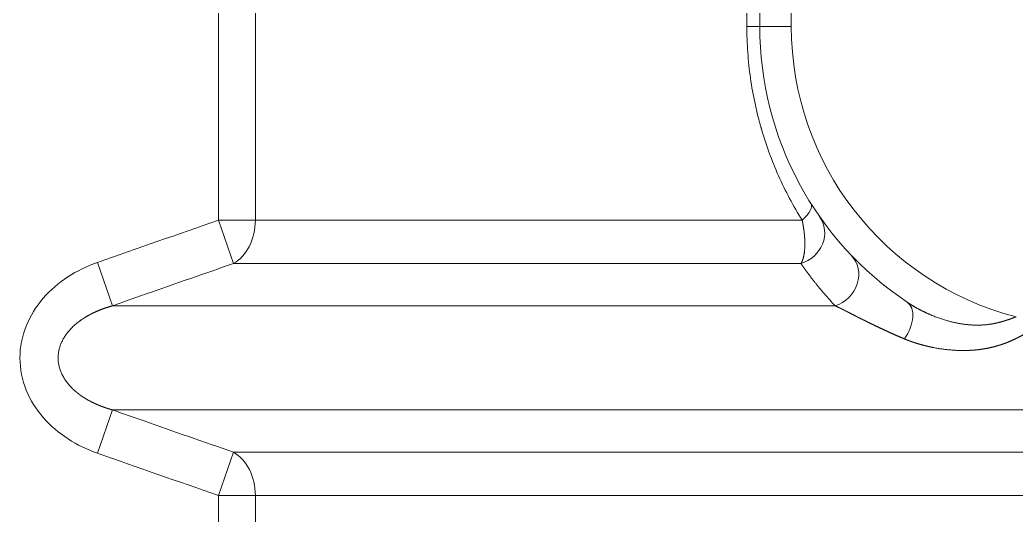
# Model space of a CAD drawing. Header units: millimetres. Extents: x 4664 to 8864, y -38 to 2932.
# Drawn here: x 7997.38 to 8024.88, y 1728.49 to 1742.15 of the extents above; entities that cross this region are included whole.
import ezdxf

# ---------------------------------------------------------------- set-up
doc = ezdxf.new("R2010")
doc.units = ezdxf.units.MM

msp = doc.modelspace()

# ---------------------------------------------------------------- linework, layer by layer
at = {"lineweight": 5}
for p, q in [((8002.857, 1747.682), (8002.857, 1736.626)), ((8003.876, 1736.626), (8003.876, 1747.682)), ((8017.444, 1742.336), (8017.444, 1741.971)), ((8017.8, 1742.336), (8017.8, 1741.971)), ((8018.671, 1741.971), (8018.671, 1742.336)), ((8018.671, 1741.971), (8017.444, 1741.971)), ((8002.857, 1736.626), (8018.972, 1736.626)), ((8002.857, 1736.626), (8003.268, 1735.431)), ((7999.513, 1735.46), (7999.933, 1734.266)), ((8003.268, 1735.431), (8018.939, 1735.431)), ((8019.882, 1734.266), (7999.933, 1734.266)), ((7999.513, 1730.198), (7999.933, 1731.393)), ((8056.217, 1731.393), (7999.933, 1731.393)), ((8002.857, 1729.033), (8003.268, 1730.228)), ((8055.244, 1730.228), (8003.268, 1730.228)), ((8002.857, 1729.033), (8002.857, 1717.977)), ((8002.857, 1729.033), (8056.437, 1729.033)), ((8003.876, 1717.977), (8003.876, 1729.033))]:
    msp.add_line(p, q, dxfattribs=at)
for radius, end in [(9.141, 236.3104), (8.271, 255.5415)]:
    msp.add_arc((8026.942, 1741.971), radius, 180, end, dxfattribs=at)
at = {"lineweight": 5, "extrusion": (0, 0, -1)}
for centre, major_axis, ratio, start_param, end_param in [((8018.476, 1736.626), (-0.736, -0.465), 0.347154, 3.141593, 4.209667), ((8018.741, 1736.227), (-0.713, -0.499), 0.935093, 3.141593, 5.057279), ((8002.857, 1736.626), (0, 1.306), 0.780444, 1.570796, 2.725761), ((8019.695, 1735.062), (-0.63, -0.601), 0.921263, 3.141593, 5.208198), ((8021.388, 1733.64), (-0.483, -0.724), 0.577181, 3.141593, 4.726892), ((8002.857, 1729.033), (0, 1.306), 0.780444, 0.415831, 1.570796)]:
    msp.add_ellipse(centre, major_axis=major_axis, ratio=ratio, start_param=start_param, end_param=end_param, dxfattribs=at)
at = {"lineweight": 5}
for points, knots in [([(8017.444, 1741.971), (8017.444, 1741.731), (8017.461, 1741.255), (8017.536, 1740.546), (8017.62, 1740.078), (8017.695, 1739.728), (8017.722, 1739.612), (8017.766, 1739.438), (8017.789, 1739.351), (8017.817, 1739.25), (8017.831, 1739.199), (8017.838, 1739.174), (8017.842, 1739.161), (8017.844, 1739.155), (8017.845, 1739.152), (8017.845, 1739.15), (8017.845, 1739.15), (8017.845, 1739.149), (8017.845, 1739.149), (8017.845, 1739.149), (8017.91, 1738.926), (8018.054, 1738.488), (8018.313, 1737.848), (8018.616, 1737.226), (8018.848, 1736.824), (8018.972, 1736.626)], [0, 0, 0, 0, 0.125, 0.25, 0.375, 0.375, 0.4375, 0.4375, 0.46875, 0.484375, 0.492188, 0.496094, 0.498047, 0.499023, 0.499512, 0.499756, 0.499878, 0.499939, 0.499939, 0.5, 0.5, 0.625, 0.75, 0.875, 1, 1, 1, 1]), ([(8018.972, 1736.626), (8018.972, 1736.624), (8018.973, 1736.621), (8018.974, 1736.616), (8018.975, 1736.611), (8018.976, 1736.606), (8018.977, 1736.6), (8018.978, 1736.595), (8018.979, 1736.59), (8018.98, 1736.585), (8018.981, 1736.58), (8018.982, 1736.575), (8018.983, 1736.569), (8018.984, 1736.564), (8018.985, 1736.559), (8018.986, 1736.554), (8018.987, 1736.548), (8018.988, 1736.543), (8018.989, 1736.538), (8018.99, 1736.532), (8018.991, 1736.527), (8018.992, 1736.522), (8018.993, 1736.516), (8018.994, 1736.511), (8018.995, 1736.505), (8018.996, 1736.5), (8018.997, 1736.494), (8018.998, 1736.489), (8018.999, 1736.483), (8019, 1736.477), (8019.001, 1736.472), (8019.002, 1736.466), (8019.003, 1736.461), (8019.004, 1736.455), (8019.005, 1736.449), (8019.006, 1736.443), (8019.007, 1736.438), (8019.008, 1736.432), (8019.008, 1736.426), (8019.009, 1736.42), (8019.01, 1736.415), (8019.011, 1736.409), (8019.012, 1736.403), (8019.013, 1736.397), (8019.014, 1736.391), (8019.015, 1736.385), (8019.015, 1736.379), (8019.016, 1736.374), (8019.017, 1736.368), (8019.018, 1736.362), (8019.019, 1736.356), (8019.019, 1736.35), (8019.02, 1736.344), (8019.021, 1736.338), (8019.022, 1736.332), (8019.023, 1736.326), (8019.023, 1736.319), (8019.024, 1736.313), (8019.025, 1736.307), (8019.026, 1736.301), (8019.026, 1736.295), (8019.027, 1736.289), (8019.028, 1736.283), (8019.028, 1736.277), (8019.029, 1736.27), (8019.03, 1736.264), (8019.03, 1736.258), (8019.031, 1736.252), (8019.032, 1736.245), (8019.032, 1736.239), (8019.033, 1736.233), (8019.033, 1736.227), (8019.034, 1736.22), (8019.035, 1736.214), (8019.035, 1736.208), (8019.036, 1736.201), (8019.036, 1736.195), (8019.037, 1736.189), (8019.037, 1736.182), (8019.038, 1736.176), (8019.038, 1736.17), (8019.039, 1736.163), (8019.039, 1736.157), (8019.04, 1736.15), (8019.04, 1736.144), (8019.04, 1736.137), (8019.041, 1736.131), (8019.041, 1736.125), (8019.041, 1736.118), (8019.042, 1736.112), (8019.042, 1736.105), (8019.043, 1736.099), (8019.043, 1736.092), (8019.043, 1736.086), (8019.043, 1736.079), (8019.044, 1736.073), (8019.044, 1736.066), (8019.044, 1736.06), (8019.044, 1736.053), (8019.045, 1736.047), (8019.045, 1736.04), (8019.045, 1736.034), (8019.045, 1736.027), (8019.045, 1736.021), (8019.045, 1736.014), (8019.045, 1736.008), (8019.045, 1736.001), (8019.045, 1735.995), (8019.046, 1735.988), (8019.046, 1735.982), (8019.046, 1735.975), (8019.046, 1735.969), (8019.046, 1735.962), (8019.046, 1735.956), (8019.045, 1735.949), (8019.045, 1735.943), (8019.045, 1735.936), (8019.045, 1735.93), (8019.045, 1735.923), (8019.045, 1735.917), (8019.045, 1735.904), (8019.044, 1735.884), (8019.043, 1735.859), (8019.041, 1735.835), (8019.039, 1735.812), (8019.037, 1735.789), (8019.035, 1735.768), (8019.033, 1735.747), (8019.03, 1735.728), (8019.027, 1735.709), (8019.024, 1735.691), (8019.021, 1735.674), (8019.018, 1735.657), (8019.015, 1735.641), (8019.012, 1735.626), (8019.008, 1735.612), (8019.005, 1735.599), (8019.001, 1735.586), (8018.998, 1735.574), (8018.995, 1735.562), (8018.991, 1735.551), (8018.988, 1735.541), (8018.985, 1735.531), (8018.981, 1735.522), (8018.978, 1735.513), (8018.975, 1735.505), (8018.972, 1735.497), (8018.969, 1735.49), (8018.966, 1735.483), (8018.963, 1735.476), (8018.96, 1735.471), (8018.958, 1735.465), (8018.955, 1735.46), (8018.953, 1735.455), (8018.951, 1735.451), (8018.948, 1735.447), (8018.946, 1735.443), (8018.944, 1735.439), (8018.943, 1735.436), (8018.941, 1735.434), (8018.94, 1735.432), (8018.939, 1735.431)], [0, 0, 0, 0, 0.003244, 0.006503, 0.009779, 0.013071, 0.016378, 0.019702, 0.023042, 0.026398, 0.02977, 0.033158, 0.036562, 0.039983, 0.043419, 0.046872, 0.05034, 0.053825, 0.057326, 0.060843, 0.064376, 0.067925, 0.07149, 0.075071, 0.078669, 0.082282, 0.085912, 0.089558, 0.09322, 0.096898, 0.100593, 0.104303, 0.10803, 0.111772, 0.115531, 0.119306, 0.123098, 0.126905, 0.130729, 0.134568, 0.138424, 0.142296, 0.146185, 0.150089, 0.15401, 0.157947, 0.1619, 0.165869, 0.169854, 0.173856, 0.177874, 0.181908, 0.185958, 0.190024, 0.194107, 0.198206, 0.202321, 0.206452, 0.2106, 0.214764, 0.218944, 0.22314, 0.227352, 0.231581, 0.235826, 0.240087, 0.244364, 0.248658, 0.252968, 0.257294, 0.261636, 0.265995, 0.27037, 0.274761, 0.279168, 0.283592, 0.288032, 0.292488, 0.296961, 0.301449, 0.305954, 0.310475, 0.315013, 0.319567, 0.324137, 0.328723, 0.333326, 0.337945, 0.34258, 0.347232, 0.351899, 0.356584, 0.361284, 0.366001, 0.370734, 0.375483, 0.380248, 0.38503, 0.389829, 0.394643, 0.399474, 0.404321, 0.409185, 0.414064, 0.41896, 0.423873, 0.428802, 0.433747, 0.438708, 0.443686, 0.44868, 0.45369, 0.458717, 0.46376, 0.468819, 0.473895, 0.478987, 0.484096, 0.48922, 0.494361, 0.499519, 0.520475, 0.540999, 0.56109, 0.580748, 0.599973, 0.618766, 0.637125, 0.655052, 0.672546, 0.689607, 0.706235, 0.72243, 0.738192, 0.753521, 0.768417, 0.78288, 0.79691, 0.810507, 0.82367, 0.836401, 0.848698, 0.860561, 0.871992, 0.882989, 0.893553, 0.903684, 0.913381, 0.922645, 0.931475, 0.939872, 0.947835, 0.955365, 0.962462, 0.969125, 0.975355, 0.981151, 0.986513, 0.991442, 0.995938, 1, 1, 1, 1]), ([(7999.513, 1735.46), (7999.227, 1735.36), (7998.951, 1735.227), (7998.446, 1734.898), (7998.213, 1734.701), (7997.819, 1734.245), (7997.656, 1733.984), (7997.435, 1733.425), (7997.375, 1733.121), (7997.377, 1732.522), (7997.439, 1732.218), (7997.662, 1731.665), (7997.826, 1731.404), (7998.22, 1730.952), (7998.454, 1730.755), (7998.957, 1730.429), (7999.227, 1730.299), (7999.513, 1730.198)], [0, 0, 0, 0, 0.125, 0.125, 0.25, 0.25, 0.375, 0.375, 0.5, 0.5, 0.625, 0.625, 0.75, 0.75, 0.875, 0.875, 1, 1, 1, 1]), ([(7999.933, 1734.266), (8000.754, 1734.556), (8001.576, 1734.844), (8002.688, 1735.23), (8002.978, 1735.331), (8003.268, 1735.431)], [0, 0, 0, 0, 0.739335, 0.739335, 1, 1, 1, 1]), ([(8018.939, 1735.431), (8018.942, 1735.427), (8018.947, 1735.42), (8018.955, 1735.408), (8018.963, 1735.397), (8018.971, 1735.386), (8018.979, 1735.374), (8018.986, 1735.363), (8018.994, 1735.352), (8019.002, 1735.342), (8019.009, 1735.331), (8019.017, 1735.32), (8019.025, 1735.31), (8019.032, 1735.299), (8019.039, 1735.289), (8019.047, 1735.279), (8019.054, 1735.268), (8019.061, 1735.258), (8019.069, 1735.248), (8019.076, 1735.239), (8019.083, 1735.229), (8019.09, 1735.219), (8019.097, 1735.21), (8019.104, 1735.2), (8019.111, 1735.191), (8019.117, 1735.181), (8019.124, 1735.172), (8019.131, 1735.163), (8019.138, 1735.154), (8019.144, 1735.145), (8019.168, 1735.114), (8019.208, 1735.06), (8019.266, 1734.986), (8019.322, 1734.914), (8019.365, 1734.859), (8019.396, 1734.822), (8019.414, 1734.799), (8019.432, 1734.777), (8019.45, 1734.755), (8019.469, 1734.733), (8019.487, 1734.711), (8019.505, 1734.689), (8019.523, 1734.668), (8019.541, 1734.646), (8019.559, 1734.625), (8019.578, 1734.604), (8019.596, 1734.583), (8019.614, 1734.562), (8019.632, 1734.541), (8019.65, 1734.521), (8019.668, 1734.5), (8019.686, 1734.48), (8019.704, 1734.46), (8019.722, 1734.44), (8019.74, 1734.42), (8019.758, 1734.4), (8019.776, 1734.381), (8019.793, 1734.361), (8019.811, 1734.342), (8019.829, 1734.323), (8019.847, 1734.304), (8019.865, 1734.285), (8019.876, 1734.272), (8019.882, 1734.266)], [0, 0, 0, 0, 0.009764, 0.019446, 0.029047, 0.038567, 0.048006, 0.057363, 0.066639, 0.075833, 0.084946, 0.093978, 0.102927, 0.111796, 0.120582, 0.129287, 0.13791, 0.146451, 0.154911, 0.163288, 0.171584, 0.179798, 0.18793, 0.19598, 0.203948, 0.211834, 0.219638, 0.227359, 0.234999, 0.242556, 0.250031, 0.315962, 0.379605, 0.440952, 0.499997, 0.519308, 0.538513, 0.557611, 0.576601, 0.595485, 0.614261, 0.63293, 0.651491, 0.669945, 0.688291, 0.70653, 0.72466, 0.742683, 0.760598, 0.778404, 0.796102, 0.813692, 0.831173, 0.848546, 0.86581, 0.882965, 0.900012, 0.916949, 0.933778, 0.950497, 0.967108, 0.983608, 1, 1, 1, 1]), ([(7999.933, 1731.393), (7999.931, 1731.394), (7999.925, 1731.395), (7999.916, 1731.397), (7999.908, 1731.4), (7999.899, 1731.402), (7999.891, 1731.405), (7999.882, 1731.407), (7999.874, 1731.41), (7999.866, 1731.412), (7999.857, 1731.414), (7999.849, 1731.417), (7999.84, 1731.419), (7999.832, 1731.422), (7999.824, 1731.425), (7999.816, 1731.427), (7999.807, 1731.43), (7999.799, 1731.432), (7999.791, 1731.435), (7999.783, 1731.437), (7999.775, 1731.44), (7999.767, 1731.443), (7999.759, 1731.445), (7999.75, 1731.448), (7999.742, 1731.451), (7999.734, 1731.453), (7999.726, 1731.456), (7999.718, 1731.459), (7999.711, 1731.462), (7999.703, 1731.464), (7999.695, 1731.467), (7999.687, 1731.47), (7999.679, 1731.473), (7999.671, 1731.476), (7999.664, 1731.478), (7999.656, 1731.481), (7999.648, 1731.484), (7999.64, 1731.487), (7999.633, 1731.49), (7999.625, 1731.493), (7999.617, 1731.496), (7999.61, 1731.499), (7999.602, 1731.502), (7999.595, 1731.505), (7999.587, 1731.508), (7999.58, 1731.511), (7999.572, 1731.514), (7999.565, 1731.517), (7999.557, 1731.52), (7999.55, 1731.523), (7999.543, 1731.526), (7999.535, 1731.529), (7999.528, 1731.532), (7999.521, 1731.535), (7999.513, 1731.538), (7999.506, 1731.541), (7999.499, 1731.544), (7999.492, 1731.547), (7999.485, 1731.551), (7999.477, 1731.554), (7999.47, 1731.557), (7999.463, 1731.56), (7999.456, 1731.563), (7999.449, 1731.567), (7999.442, 1731.57), (7999.435, 1731.573), (7999.428, 1731.576), (7999.421, 1731.579), (7999.414, 1731.583), (7999.407, 1731.586), (7999.401, 1731.589), (7999.394, 1731.593), (7999.387, 1731.596), (7999.38, 1731.599), (7999.373, 1731.603), (7999.367, 1731.606), (7999.36, 1731.609), (7999.353, 1731.613), (7999.347, 1731.616), (7999.34, 1731.619), (7999.334, 1731.623), (7999.327, 1731.626), (7999.32, 1731.63), (7999.314, 1731.633), (7999.308, 1731.636), (7999.301, 1731.64), (7999.295, 1731.643), (7999.288, 1731.647), (7999.282, 1731.65), (7999.275, 1731.654), (7999.269, 1731.657), (7999.263, 1731.661), (7999.257, 1731.664), (7999.25, 1731.668), (7999.244, 1731.671), (7999.238, 1731.675), (7999.232, 1731.678), (7999.226, 1731.682), (7999.22, 1731.686), (7999.213, 1731.689), (7999.207, 1731.693), (7999.201, 1731.696), (7999.195, 1731.7), (7999.189, 1731.704), (7999.183, 1731.707), (7999.177, 1731.711), (7999.172, 1731.714), (7999.166, 1731.718), (7999.16, 1731.722), (7999.154, 1731.725), (7999.148, 1731.729), (7999.142, 1731.733), (7999.137, 1731.736), (7999.131, 1731.74), (7999.125, 1731.744), (7999.12, 1731.747), (7999.114, 1731.751), (7999.108, 1731.755), (7999.103, 1731.759), (7999.097, 1731.762), (7999.092, 1731.766), (7999.086, 1731.77), (7999.081, 1731.774), (7999.075, 1731.777), (7999.07, 1731.781), (7999.064, 1731.785), (7999.059, 1731.789), (7999.054, 1731.792), (7999.048, 1731.796), (7999.043, 1731.8), (7999.038, 1731.804), (7999.033, 1731.808), (7999.027, 1731.811), (7999.022, 1731.815), (7999.017, 1731.819), (7999.012, 1731.823), (7999.007, 1731.827), (7999.002, 1731.831), (7998.997, 1731.834), (7998.992, 1731.838), (7998.986, 1731.842), (7998.982, 1731.846), (7998.977, 1731.85), (7998.972, 1731.854), (7998.967, 1731.858), (7998.962, 1731.861), (7998.957, 1731.865), (7998.92, 1731.895), (7998.854, 1731.953), (7998.765, 1732.042), (7998.686, 1732.135), (7998.618, 1732.23), (7998.56, 1732.327), (7998.513, 1732.426), (7998.476, 1732.526), (7998.45, 1732.627), (7998.434, 1732.728), (7998.429, 1732.826), (7998.434, 1732.921), (7998.447, 1733.013), (7998.468, 1733.105), (7998.498, 1733.196), (7998.537, 1733.286), (7998.585, 1733.375), (7998.641, 1733.462), (7998.706, 1733.548), (7998.779, 1733.631), (7998.861, 1733.712), (7998.922, 1733.765), (7998.96, 1733.795), (7998.969, 1733.803), (7998.979, 1733.811), (7998.988, 1733.818), (7998.998, 1733.826), (7999.008, 1733.833), (7999.018, 1733.841), (7999.028, 1733.848), (7999.039, 1733.855), (7999.049, 1733.863), (7999.059, 1733.87), (7999.07, 1733.878), (7999.08, 1733.885), (7999.091, 1733.892), (7999.102, 1733.9), (7999.113, 1733.907), (7999.124, 1733.914), (7999.135, 1733.921), (7999.146, 1733.928), (7999.158, 1733.936), (7999.169, 1733.943), (7999.181, 1733.95), (7999.192, 1733.957), (7999.204, 1733.964), (7999.216, 1733.971), (7999.228, 1733.978), (7999.24, 1733.985), (7999.252, 1733.992), (7999.264, 1733.999), (7999.276, 1734.005), (7999.289, 1734.012), (7999.301, 1734.019), (7999.314, 1734.026), (7999.327, 1734.032), (7999.34, 1734.039), (7999.352, 1734.046), (7999.366, 1734.052), (7999.379, 1734.059), (7999.392, 1734.065), (7999.405, 1734.072), (7999.419, 1734.078), (7999.432, 1734.084), (7999.446, 1734.091), (7999.46, 1734.097), (7999.473, 1734.103), (7999.487, 1734.109), (7999.501, 1734.115), (7999.515, 1734.121), (7999.53, 1734.128), (7999.544, 1734.134), (7999.558, 1734.139), (7999.573, 1734.145), (7999.587, 1734.151), (7999.602, 1734.157), (7999.617, 1734.163), (7999.632, 1734.168), (7999.647, 1734.174), (7999.662, 1734.18), (7999.677, 1734.185), (7999.693, 1734.191), (7999.708, 1734.196), (7999.723, 1734.201), (7999.739, 1734.207), (7999.755, 1734.212), (7999.77, 1734.217), (7999.786, 1734.222), (7999.802, 1734.227), (7999.818, 1734.232), (7999.835, 1734.237), (7999.851, 1734.242), (7999.867, 1734.247), (7999.884, 1734.252), (7999.9, 1734.257), (7999.917, 1734.261), (7999.928, 1734.264), (7999.933, 1734.266)], [0, 0, 0, 0, 0.002031, 0.004058, 0.006081, 0.008099, 0.010112, 0.012121, 0.014125, 0.016125, 0.01812, 0.02011, 0.022096, 0.024078, 0.026055, 0.028027, 0.029995, 0.031959, 0.033918, 0.035872, 0.037822, 0.039767, 0.041708, 0.043644, 0.045576, 0.047503, 0.049426, 0.051344, 0.053258, 0.055167, 0.057072, 0.058972, 0.060867, 0.062759, 0.064645, 0.066527, 0.068405, 0.070278, 0.072147, 0.074011, 0.075871, 0.077726, 0.079577, 0.081423, 0.083265, 0.085102, 0.086935, 0.088763, 0.090587, 0.092406, 0.094221, 0.096032, 0.097838, 0.099639, 0.101436, 0.103229, 0.105017, 0.106801, 0.10858, 0.110355, 0.112125, 0.113891, 0.115652, 0.11741, 0.119162, 0.12091, 0.122654, 0.124393, 0.126128, 0.127859, 0.129585, 0.131306, 0.133023, 0.134736, 0.136444, 0.138148, 0.139848, 0.141543, 0.143234, 0.14492, 0.146602, 0.14828, 0.149953, 0.151622, 0.153286, 0.154946, 0.156602, 0.158253, 0.1599, 0.161543, 0.163181, 0.164815, 0.166444, 0.168069, 0.16969, 0.171306, 0.172919, 0.174526, 0.17613, 0.177729, 0.179324, 0.180914, 0.1825, 0.184082, 0.18566, 0.187233, 0.188802, 0.190366, 0.191927, 0.193483, 0.195034, 0.196582, 0.198125, 0.199664, 0.201199, 0.202729, 0.204255, 0.205777, 0.207295, 0.208808, 0.210317, 0.211822, 0.213323, 0.214819, 0.216311, 0.217799, 0.219283, 0.220763, 0.222238, 0.223709, 0.225176, 0.226639, 0.228097, 0.229552, 0.231002, 0.232448, 0.23389, 0.235328, 0.236761, 0.238191, 0.239616, 0.241037, 0.242454, 0.243867, 0.245276, 0.246681, 0.248081, 0.249478, 0.27888, 0.307059, 0.334092, 0.360063, 0.385072, 0.409228, 0.432657, 0.455495, 0.477889, 0.499996, 0.520039, 0.540307, 0.560919, 0.581985, 0.603612, 0.625896, 0.648924, 0.672776, 0.697522, 0.723225, 0.74994, 0.752666, 0.755408, 0.758166, 0.760939, 0.763728, 0.766533, 0.769354, 0.772191, 0.775043, 0.777912, 0.780797, 0.783698, 0.786614, 0.789547, 0.792496, 0.795462, 0.798443, 0.801441, 0.804455, 0.807486, 0.810532, 0.813596, 0.816675, 0.819771, 0.822884, 0.826013, 0.829158, 0.83232, 0.835499, 0.838694, 0.841906, 0.845135, 0.84838, 0.851642, 0.854921, 0.858216, 0.861528, 0.864857, 0.868203, 0.871566, 0.874945, 0.878342, 0.881755, 0.885185, 0.888632, 0.892097, 0.895578, 0.899076, 0.902591, 0.906123, 0.909672, 0.913238, 0.916822, 0.920422, 0.924039, 0.927674, 0.931326, 0.934994, 0.93868, 0.942384, 0.946104, 0.949842, 0.953596, 0.957368, 0.961158, 0.964964, 0.968788, 0.972629, 0.976487, 0.980363, 0.984255, 0.988166, 0.992093, 0.996038, 1, 1, 1, 1]), ([(8019.882, 1734.266), (8019.884, 1734.265), (8019.887, 1734.264), (8019.892, 1734.261), (8019.897, 1734.259), (8019.901, 1734.257), (8019.906, 1734.255), (8019.911, 1734.252), (8019.916, 1734.25), (8019.921, 1734.248), (8019.926, 1734.245), (8019.931, 1734.243), (8019.936, 1734.24), (8019.941, 1734.238), (8019.946, 1734.236), (8019.951, 1734.233), (8019.956, 1734.231), (8019.961, 1734.228), (8019.966, 1734.226), (8019.971, 1734.223), (8019.976, 1734.221), (8019.982, 1734.218), (8019.987, 1734.216), (8019.992, 1734.213), (8019.997, 1734.211), (8020.003, 1734.208), (8020.008, 1734.205), (8020.013, 1734.203), (8020.019, 1734.2), (8020.024, 1734.197), (8020.029, 1734.195), (8020.035, 1734.192), (8020.04, 1734.189), (8020.046, 1734.187), (8020.051, 1734.184), (8020.057, 1734.181), (8020.063, 1734.178), (8020.068, 1734.176), (8020.074, 1734.173), (8020.079, 1734.17), (8020.085, 1734.167), (8020.091, 1734.164), (8020.097, 1734.161), (8020.102, 1734.158), (8020.108, 1734.156), (8020.114, 1734.153), (8020.12, 1734.15), (8020.126, 1734.147), (8020.131, 1734.144), (8020.137, 1734.141), (8020.143, 1734.138), (8020.149, 1734.135), (8020.155, 1734.132), (8020.161, 1734.129), (8020.167, 1734.126), (8020.173, 1734.123), (8020.18, 1734.12), (8020.186, 1734.117), (8020.192, 1734.113), (8020.198, 1734.11), (8020.204, 1734.107), (8020.21, 1734.104), (8020.217, 1734.101), (8020.223, 1734.098), (8020.229, 1734.095), (8020.236, 1734.091), (8020.242, 1734.088), (8020.248, 1734.085), (8020.255, 1734.082), (8020.261, 1734.078), (8020.268, 1734.075), (8020.274, 1734.072), (8020.281, 1734.068), (8020.287, 1734.065), (8020.294, 1734.062), (8020.3, 1734.058), (8020.307, 1734.055), (8020.314, 1734.052), (8020.32, 1734.048), (8020.327, 1734.045), (8020.334, 1734.042), (8020.34, 1734.038), (8020.347, 1734.035), (8020.354, 1734.031), (8020.361, 1734.028), (8020.368, 1734.024), (8020.375, 1734.021), (8020.381, 1734.017), (8020.388, 1734.014), (8020.395, 1734.01), (8020.402, 1734.007), (8020.409, 1734.003), (8020.416, 1734), (8020.423, 1733.996), (8020.431, 1733.992), (8020.438, 1733.989), (8020.445, 1733.985), (8020.452, 1733.981), (8020.459, 1733.978), (8020.466, 1733.974), (8020.474, 1733.97), (8020.481, 1733.967), (8020.488, 1733.963), (8020.496, 1733.959), (8020.503, 1733.956), (8020.51, 1733.952), (8020.518, 1733.948), (8020.525, 1733.944), (8020.533, 1733.941), (8020.54, 1733.937), (8020.548, 1733.933), (8020.555, 1733.929), (8020.563, 1733.925), (8020.571, 1733.922), (8020.578, 1733.918), (8020.586, 1733.914), (8020.594, 1733.91), (8020.601, 1733.906), (8020.609, 1733.902), (8020.617, 1733.898), (8020.625, 1733.894), (8020.633, 1733.891), (8020.64, 1733.887), (8020.648, 1733.883), (8020.656, 1733.879), (8020.664, 1733.875), (8020.672, 1733.871), (8020.68, 1733.867), (8020.688, 1733.863), (8020.696, 1733.859), (8020.704, 1733.855), (8020.713, 1733.851), (8020.721, 1733.847), (8020.731, 1733.841), (8020.745, 1733.834), (8020.761, 1733.826), (8020.778, 1733.818), (8020.794, 1733.81), (8020.811, 1733.802), (8020.827, 1733.794), (8020.844, 1733.786), (8020.861, 1733.777), (8020.878, 1733.769), (8020.895, 1733.761), (8020.912, 1733.753), (8020.929, 1733.744), (8020.946, 1733.736), (8020.963, 1733.728), (8020.981, 1733.719), (8020.998, 1733.711), (8021.016, 1733.702), (8021.033, 1733.694), (8021.051, 1733.686), (8021.069, 1733.677), (8021.086, 1733.669), (8021.104, 1733.66), (8021.122, 1733.652), (8021.14, 1733.643), (8021.159, 1733.635), (8021.177, 1733.626), (8021.195, 1733.618), (8021.213, 1733.609), (8021.232, 1733.601), (8021.25, 1733.592), (8021.269, 1733.584), (8021.288, 1733.575), (8021.306, 1733.566), (8021.325, 1733.558), (8021.344, 1733.549), (8021.363, 1733.541), (8021.382, 1733.532), (8021.401, 1733.523), (8021.42, 1733.515), (8021.44, 1733.506), (8021.459, 1733.498), (8021.478, 1733.489), (8021.498, 1733.48), (8021.518, 1733.472), (8021.537, 1733.463), (8021.557, 1733.454), (8021.577, 1733.446), (8021.597, 1733.437), (8021.617, 1733.428), (8021.637, 1733.42), (8021.657, 1733.411), (8021.677, 1733.403), (8021.697, 1733.394), (8021.717, 1733.385), (8021.738, 1733.377), (8021.758, 1733.368), (8021.779, 1733.36), (8021.792, 1733.354), (8021.799, 1733.351)], [0, 0, 0, 0, 0.003387, 0.006779, 0.010177, 0.013582, 0.016992, 0.020408, 0.02383, 0.027258, 0.030693, 0.034133, 0.037579, 0.04103, 0.044488, 0.047952, 0.051422, 0.054898, 0.05838, 0.061868, 0.065362, 0.068862, 0.072368, 0.07588, 0.079398, 0.082922, 0.086452, 0.089988, 0.09353, 0.097078, 0.100633, 0.104193, 0.10776, 0.111332, 0.114911, 0.118495, 0.122086, 0.125683, 0.129286, 0.132895, 0.13651, 0.140131, 0.143759, 0.147392, 0.151032, 0.154678, 0.15833, 0.161988, 0.165652, 0.169322, 0.172999, 0.176681, 0.18037, 0.184065, 0.187766, 0.191473, 0.195187, 0.198907, 0.202632, 0.206365, 0.210103, 0.213847, 0.217598, 0.221355, 0.225118, 0.228887, 0.232663, 0.236444, 0.240232, 0.244026, 0.247827, 0.251633, 0.255446, 0.259265, 0.263091, 0.266922, 0.27076, 0.274605, 0.278455, 0.282312, 0.286175, 0.290044, 0.293919, 0.297801, 0.301689, 0.305584, 0.309484, 0.313391, 0.317305, 0.321224, 0.32515, 0.329082, 0.333021, 0.336966, 0.340917, 0.344874, 0.348838, 0.352808, 0.356785, 0.360768, 0.364757, 0.368752, 0.372754, 0.376762, 0.380777, 0.384798, 0.388825, 0.392859, 0.396899, 0.400945, 0.404998, 0.409057, 0.413123, 0.417195, 0.421273, 0.425358, 0.429449, 0.433546, 0.43765, 0.44176, 0.445877, 0.45, 0.454129, 0.458265, 0.462408, 0.466556, 0.470712, 0.474873, 0.479041, 0.483216, 0.487396, 0.491584, 0.495777, 0.499978, 0.508303, 0.516638, 0.524984, 0.533339, 0.541705, 0.550081, 0.558467, 0.566863, 0.575269, 0.583686, 0.592113, 0.60055, 0.608997, 0.617455, 0.625923, 0.634401, 0.64289, 0.651389, 0.659898, 0.668418, 0.676948, 0.685488, 0.694039, 0.7026, 0.711172, 0.719754, 0.728347, 0.73695, 0.745564, 0.754189, 0.762823, 0.771469, 0.780125, 0.788791, 0.797468, 0.806156, 0.814855, 0.823564, 0.832283, 0.841014, 0.849755, 0.858506, 0.867269, 0.876042, 0.884826, 0.893621, 0.902426, 0.911242, 0.920069, 0.928907, 0.937756, 0.946615, 0.955485, 0.964367, 0.973259, 0.982162, 0.991075, 1, 1, 1, 1]), ([(8024.877, 1733.962), (8024.875, 1733.961), (8024.871, 1733.959), (8024.864, 1733.957), (8024.858, 1733.954), (8024.852, 1733.952), (8024.845, 1733.95), (8024.839, 1733.947), (8024.833, 1733.945), (8024.826, 1733.942), (8024.82, 1733.94), (8024.814, 1733.938), (8024.808, 1733.935), (8024.802, 1733.933), (8024.795, 1733.93), (8024.789, 1733.928), (8024.783, 1733.926), (8024.777, 1733.924), (8024.771, 1733.921), (8024.764, 1733.919), (8024.758, 1733.917), (8024.752, 1733.915), (8024.746, 1733.912), (8024.74, 1733.91), (8024.734, 1733.908), (8024.728, 1733.906), (8024.722, 1733.904), (8024.716, 1733.902), (8024.71, 1733.899), (8024.704, 1733.897), (8024.698, 1733.895), (8024.692, 1733.893), (8024.686, 1733.891), (8024.68, 1733.889), (8024.674, 1733.887), (8024.668, 1733.885), (8024.662, 1733.883), (8024.656, 1733.881), (8024.65, 1733.879), (8024.644, 1733.877), (8024.638, 1733.875), (8024.632, 1733.873), (8024.627, 1733.871), (8024.621, 1733.869), (8024.615, 1733.867), (8024.609, 1733.866), (8024.603, 1733.864), (8024.598, 1733.862), (8024.592, 1733.86), (8024.586, 1733.858), (8024.58, 1733.856), (8024.575, 1733.855), (8024.569, 1733.853), (8024.563, 1733.851), (8024.557, 1733.849), (8024.552, 1733.848), (8024.546, 1733.846), (8024.54, 1733.844), (8024.535, 1733.843), (8024.529, 1733.841), (8024.524, 1733.839), (8024.518, 1733.838), (8024.512, 1733.836), (8024.507, 1733.834), (8024.501, 1733.833), (8024.496, 1733.831), (8024.49, 1733.83), (8024.485, 1733.828), (8024.479, 1733.827), (8024.474, 1733.825), (8024.468, 1733.824), (8024.463, 1733.822), (8024.457, 1733.821), (8024.452, 1733.819), (8024.447, 1733.818), (8024.441, 1733.816), (8024.436, 1733.815), (8024.43, 1733.814), (8024.425, 1733.812), (8024.42, 1733.811), (8024.414, 1733.809), (8024.409, 1733.808), (8024.404, 1733.807), (8024.399, 1733.806), (8024.393, 1733.804), (8024.388, 1733.803), (8024.383, 1733.802), (8024.378, 1733.8), (8024.372, 1733.799), (8024.367, 1733.798), (8024.362, 1733.797), (8024.357, 1733.795), (8024.352, 1733.794), (8024.347, 1733.793), (8024.341, 1733.792), (8024.336, 1733.791), (8024.331, 1733.79), (8024.326, 1733.789), (8024.321, 1733.787), (8024.316, 1733.786), (8024.311, 1733.785), (8024.306, 1733.784), (8024.301, 1733.783), (8024.296, 1733.782), (8024.291, 1733.781), (8024.286, 1733.78), (8024.281, 1733.779), (8024.276, 1733.778), (8024.271, 1733.777), (8024.267, 1733.776), (8024.262, 1733.775), (8024.257, 1733.774), (8024.252, 1733.773), (8024.247, 1733.772), (8024.242, 1733.772), (8024.238, 1733.771), (8024.233, 1733.77), (8024.228, 1733.769), (8024.223, 1733.768), (8024.219, 1733.767), (8024.214, 1733.766), (8024.209, 1733.766), (8024.204, 1733.765), (8024.2, 1733.764), (8024.195, 1733.763), (8024.19, 1733.762), (8024.186, 1733.762), (8024.181, 1733.761), (8024.177, 1733.76), (8024.172, 1733.76), (8024.168, 1733.759), (8024.163, 1733.758), (8024.158, 1733.757), (8024.154, 1733.757), (8024.149, 1733.756), (8024.145, 1733.755), (8024.14, 1733.755), (8024.136, 1733.754), (8024.132, 1733.754), (8024.127, 1733.753), (8024.123, 1733.752), (8024.118, 1733.752), (8024.114, 1733.751), (8024.11, 1733.751), (8024.105, 1733.75), (8024.101, 1733.75), (8024.097, 1733.749), (8024.082, 1733.747), (8024.056, 1733.745), (8024.02, 1733.741), (8023.983, 1733.738), (8023.946, 1733.736), (8023.909, 1733.734), (8023.871, 1733.733), (8023.832, 1733.732), (8023.794, 1733.732), (8023.755, 1733.732), (8023.715, 1733.733), (8023.676, 1733.735), (8023.636, 1733.737), (8023.595, 1733.74), (8023.555, 1733.744), (8023.514, 1733.748), (8023.472, 1733.752), (8023.431, 1733.758), (8023.389, 1733.764), (8023.347, 1733.771), (8023.306, 1733.778), (8023.266, 1733.785), (8023.227, 1733.793), (8023.186, 1733.802), (8023.143, 1733.811), (8023.098, 1733.822), (8023.051, 1733.834), (8023.003, 1733.847), (8022.952, 1733.861), (8022.9, 1733.877), (8022.847, 1733.894), (8022.791, 1733.912), (8022.734, 1733.932), (8022.676, 1733.954), (8022.615, 1733.977), (8022.565, 1733.997), (8022.526, 1734.014), (8022.497, 1734.026), (8022.469, 1734.038), (8022.442, 1734.05), (8022.415, 1734.062), (8022.389, 1734.074), (8022.364, 1734.086), (8022.339, 1734.098), (8022.315, 1734.11), (8022.291, 1734.122), (8022.268, 1734.134), (8022.245, 1734.145), (8022.223, 1734.157), (8022.201, 1734.168), (8022.18, 1734.179), (8022.16, 1734.19), (8022.14, 1734.201), (8022.121, 1734.212), (8022.102, 1734.223), (8022.084, 1734.233), (8022.066, 1734.243), (8022.049, 1734.253), (8022.032, 1734.263), (8022.016, 1734.273), (8022, 1734.282), (8021.985, 1734.292), (8021.97, 1734.301), (8021.956, 1734.31), (8021.943, 1734.318), (8021.93, 1734.326), (8021.917, 1734.335), (8021.905, 1734.342), (8021.893, 1734.35), (8021.882, 1734.357), (8021.875, 1734.362), (8021.871, 1734.365)], [0, 0, 0, 0, 0.002068, 0.004131, 0.00619, 0.008244, 0.010293, 0.012338, 0.014378, 0.016413, 0.018443, 0.020469, 0.02249, 0.024507, 0.026518, 0.028525, 0.030527, 0.032525, 0.034517, 0.036505, 0.038488, 0.040467, 0.04244, 0.044409, 0.046373, 0.048333, 0.050287, 0.052237, 0.054182, 0.056122, 0.058058, 0.059989, 0.061914, 0.063835, 0.065752, 0.067663, 0.06957, 0.071472, 0.073369, 0.075261, 0.077148, 0.079031, 0.080908, 0.082781, 0.084649, 0.086512, 0.08837, 0.090224, 0.092072, 0.093916, 0.095755, 0.097589, 0.099418, 0.101242, 0.103061, 0.104876, 0.106685, 0.10849, 0.110289, 0.112084, 0.113874, 0.115659, 0.117439, 0.119214, 0.120985, 0.12275, 0.12451, 0.126266, 0.128016, 0.129762, 0.131503, 0.133238, 0.134969, 0.136695, 0.138416, 0.140131, 0.141842, 0.143548, 0.145249, 0.146945, 0.148636, 0.150322, 0.152003, 0.15368, 0.155351, 0.157017, 0.158678, 0.160334, 0.161985, 0.163631, 0.165272, 0.166908, 0.168539, 0.170166, 0.171787, 0.173403, 0.175014, 0.17662, 0.17822, 0.179816, 0.181407, 0.182993, 0.184574, 0.18615, 0.18772, 0.189286, 0.190846, 0.192402, 0.193952, 0.195498, 0.197038, 0.198573, 0.200104, 0.201629, 0.203149, 0.204664, 0.206174, 0.207679, 0.209178, 0.210673, 0.212163, 0.213647, 0.215127, 0.216601, 0.21807, 0.219534, 0.220993, 0.222447, 0.223896, 0.22534, 0.226778, 0.228212, 0.22964, 0.231063, 0.232481, 0.233894, 0.235302, 0.236705, 0.238103, 0.239495, 0.240883, 0.242265, 0.243642, 0.245014, 0.246381, 0.247743, 0.249099, 0.250451, 0.261776, 0.273222, 0.284789, 0.296478, 0.30829, 0.320225, 0.332284, 0.344467, 0.356776, 0.36921, 0.38177, 0.394458, 0.407272, 0.420214, 0.433284, 0.446483, 0.45981, 0.473267, 0.486853, 0.500568, 0.512653, 0.525385, 0.538767, 0.5528, 0.567485, 0.582824, 0.598818, 0.615469, 0.632777, 0.650745, 0.669372, 0.688659, 0.708608, 0.729219, 0.750493, 0.760562, 0.77046, 0.780187, 0.789742, 0.799126, 0.808338, 0.817377, 0.826244, 0.834939, 0.843461, 0.85181, 0.859986, 0.867988, 0.875817, 0.883473, 0.890954, 0.898262, 0.905396, 0.912356, 0.919142, 0.925754, 0.932192, 0.938455, 0.944543, 0.950458, 0.956198, 0.961763, 0.967154, 0.97237, 0.977412, 0.982279, 0.986971, 0.991489, 0.995832, 1, 1, 1, 1]), ([(8021.799, 1733.351), (8021.802, 1733.35), (8021.807, 1733.348), (8021.815, 1733.345), (8021.822, 1733.341), (8021.83, 1733.338), (8021.838, 1733.335), (8021.845, 1733.332), (8021.853, 1733.329), (8021.861, 1733.326), (8021.869, 1733.323), (8021.877, 1733.32), (8021.884, 1733.317), (8021.892, 1733.314), (8021.9, 1733.311), (8021.908, 1733.308), (8021.916, 1733.305), (8021.924, 1733.302), (8021.932, 1733.299), (8021.94, 1733.296), (8021.948, 1733.293), (8021.956, 1733.29), (8021.964, 1733.287), (8021.972, 1733.284), (8021.98, 1733.281), (8021.988, 1733.279), (8021.996, 1733.276), (8022.004, 1733.273), (8022.012, 1733.27), (8022.02, 1733.267), (8022.028, 1733.264), (8022.036, 1733.262), (8022.044, 1733.259), (8022.053, 1733.256), (8022.061, 1733.253), (8022.069, 1733.251), (8022.077, 1733.248), (8022.085, 1733.245), (8022.094, 1733.243), (8022.102, 1733.24), (8022.11, 1733.237), (8022.119, 1733.235), (8022.127, 1733.232), (8022.135, 1733.229), (8022.144, 1733.227), (8022.152, 1733.224), (8022.16, 1733.222), (8022.169, 1733.219), (8022.177, 1733.217), (8022.186, 1733.214), (8022.194, 1733.212), (8022.203, 1733.209), (8022.211, 1733.207), (8022.22, 1733.204), (8022.228, 1733.202), (8022.237, 1733.199), (8022.245, 1733.197), (8022.254, 1733.195), (8022.262, 1733.192), (8022.271, 1733.19), (8022.28, 1733.188), (8022.288, 1733.185), (8022.297, 1733.183), (8022.306, 1733.181), (8022.314, 1733.178), (8022.323, 1733.176), (8022.332, 1733.174), (8022.34, 1733.172), (8022.349, 1733.169), (8022.358, 1733.167), (8022.367, 1733.165), (8022.375, 1733.163), (8022.384, 1733.161), (8022.393, 1733.158), (8022.402, 1733.156), (8022.411, 1733.154), (8022.419, 1733.152), (8022.428, 1733.15), (8022.437, 1733.148), (8022.446, 1733.146), (8022.455, 1733.144), (8022.464, 1733.142), (8022.473, 1733.14), (8022.482, 1733.138), (8022.491, 1733.136), (8022.5, 1733.134), (8022.509, 1733.132), (8022.518, 1733.13), (8022.527, 1733.128), (8022.536, 1733.126), (8022.545, 1733.124), (8022.554, 1733.122), (8022.563, 1733.12), (8022.572, 1733.119), (8022.581, 1733.117), (8022.591, 1733.115), (8022.6, 1733.113), (8022.642, 1733.105), (8022.719, 1733.091), (8022.828, 1733.074), (8022.938, 1733.06), (8023.046, 1733.048), (8023.155, 1733.04), (8023.262, 1733.034), (8023.369, 1733.032), (8023.446, 1733.032), (8023.491, 1733.033), (8023.506, 1733.033), (8023.522, 1733.033), (8023.537, 1733.034), (8023.552, 1733.034), (8023.567, 1733.035), (8023.582, 1733.036), (8023.597, 1733.036), (8023.612, 1733.037), (8023.627, 1733.038), (8023.642, 1733.039), (8023.657, 1733.04), (8023.671, 1733.041), (8023.686, 1733.042), (8023.701, 1733.043), (8023.716, 1733.044), (8023.73, 1733.045), (8023.745, 1733.046), (8023.76, 1733.048), (8023.774, 1733.049), (8023.789, 1733.051), (8023.803, 1733.052), (8023.818, 1733.054), (8023.832, 1733.055), (8023.847, 1733.057), (8023.861, 1733.059), (8023.875, 1733.061), (8023.89, 1733.062), (8023.904, 1733.064), (8023.918, 1733.066), (8023.933, 1733.068), (8023.947, 1733.07), (8023.961, 1733.073), (8023.975, 1733.075), (8023.989, 1733.077), (8024.003, 1733.079), (8024.017, 1733.082), (8024.031, 1733.084), (8024.045, 1733.087), (8024.059, 1733.089), (8024.073, 1733.092), (8024.087, 1733.095), (8024.101, 1733.097), (8024.114, 1733.1), (8024.128, 1733.103), (8024.142, 1733.106), (8024.156, 1733.109), (8024.169, 1733.112), (8024.183, 1733.115), (8024.197, 1733.118), (8024.21, 1733.122), (8024.224, 1733.125), (8024.237, 1733.128), (8024.251, 1733.132), (8024.264, 1733.135), (8024.278, 1733.138), (8024.291, 1733.142), (8024.305, 1733.146), (8024.318, 1733.149), (8024.331, 1733.153), (8024.345, 1733.157), (8024.358, 1733.161), (8024.371, 1733.165), (8024.384, 1733.169), (8024.397, 1733.173), (8024.411, 1733.177), (8024.424, 1733.181), (8024.437, 1733.185), (8024.45, 1733.189), (8024.463, 1733.193), (8024.476, 1733.198), (8024.489, 1733.202), (8024.502, 1733.207), (8024.515, 1733.211), (8024.528, 1733.216), (8024.541, 1733.22), (8024.554, 1733.225), (8024.566, 1733.23), (8024.579, 1733.234), (8024.592, 1733.239), (8024.605, 1733.244), (8024.617, 1733.249), (8024.63, 1733.254), (8024.643, 1733.259), (8024.655, 1733.264), (8024.668, 1733.269), (8024.681, 1733.275), (8024.693, 1733.28), (8024.706, 1733.285), (8024.718, 1733.291), (8024.731, 1733.296), (8024.743, 1733.301), (8024.756, 1733.307), (8024.768, 1733.313), (8024.781, 1733.318), (8024.793, 1733.324), (8024.806, 1733.33), (8024.818, 1733.335), (8024.83, 1733.341), (8024.843, 1733.347), (8024.855, 1733.353), (8024.867, 1733.359), (8024.88, 1733.365), (8024.892, 1733.371), (8024.904, 1733.377), (8024.916, 1733.383), (8024.929, 1733.389), (8024.941, 1733.396), (8024.953, 1733.402), (8024.965, 1733.408), (8024.977, 1733.415), (8024.989, 1733.421), (8025.001, 1733.427), (8025.013, 1733.434), (8025.026, 1733.44), (8025.038, 1733.447), (8025.05, 1733.454), (8025.062, 1733.46), (8025.074, 1733.467), (8025.086, 1733.474), (8025.098, 1733.481), (8025.11, 1733.487), (8025.122, 1733.494), (8025.133, 1733.501), (8025.145, 1733.508), (8025.157, 1733.515), (8025.169, 1733.522), (8025.181, 1733.529), (8025.193, 1733.536), (8025.205, 1733.544), (8025.217, 1733.551), (8025.225, 1733.556), (8025.228, 1733.558)], [0, 0, 0, 0, 0.002507, 0.005016, 0.007526, 0.010038, 0.012552, 0.015067, 0.017584, 0.020103, 0.022624, 0.025146, 0.027671, 0.030197, 0.032725, 0.035254, 0.037786, 0.040319, 0.042854, 0.045391, 0.047929, 0.05047, 0.053013, 0.055557, 0.058103, 0.060651, 0.063201, 0.065753, 0.068307, 0.070863, 0.07342, 0.07598, 0.078542, 0.081105, 0.083671, 0.086238, 0.088808, 0.091379, 0.093953, 0.096528, 0.099106, 0.101685, 0.104267, 0.10685, 0.109436, 0.112024, 0.114614, 0.117205, 0.119799, 0.122396, 0.124994, 0.127594, 0.130197, 0.132801, 0.135408, 0.138017, 0.140628, 0.143241, 0.145856, 0.148474, 0.151094, 0.153716, 0.15634, 0.158966, 0.161595, 0.164226, 0.166859, 0.169494, 0.172131, 0.174771, 0.177413, 0.180058, 0.182705, 0.185354, 0.188005, 0.190658, 0.193314, 0.195973, 0.198633, 0.201296, 0.203961, 0.206629, 0.209299, 0.211972, 0.214646, 0.217323, 0.220003, 0.222685, 0.225369, 0.228056, 0.230746, 0.233437, 0.236131, 0.238828, 0.241527, 0.244229, 0.246933, 0.249639, 0.282019, 0.314044, 0.34573, 0.377091, 0.408141, 0.438899, 0.469379, 0.499599, 0.503922, 0.508233, 0.512533, 0.516822, 0.521101, 0.525368, 0.529625, 0.533871, 0.538107, 0.542332, 0.546546, 0.55075, 0.554944, 0.559127, 0.5633, 0.567463, 0.571615, 0.575758, 0.57989, 0.584013, 0.588125, 0.592228, 0.596321, 0.600404, 0.604477, 0.608541, 0.612595, 0.61664, 0.620675, 0.624701, 0.628718, 0.632725, 0.636723, 0.640712, 0.644692, 0.648663, 0.652626, 0.656579, 0.660524, 0.664459, 0.668387, 0.672305, 0.676216, 0.680117, 0.684011, 0.687896, 0.691773, 0.695642, 0.699503, 0.703356, 0.707201, 0.711038, 0.714867, 0.718689, 0.722503, 0.726309, 0.730108, 0.7339, 0.737684, 0.741461, 0.745231, 0.748994, 0.75275, 0.7565, 0.760242, 0.763977, 0.767706, 0.771428, 0.775144, 0.778854, 0.782557, 0.786253, 0.789944, 0.793628, 0.797307, 0.80098, 0.804646, 0.808307, 0.811963, 0.815613, 0.819257, 0.822896, 0.82653, 0.830158, 0.833781, 0.8374, 0.841013, 0.844622, 0.848225, 0.851824, 0.855419, 0.859009, 0.862594, 0.866175, 0.869752, 0.873325, 0.876894, 0.880459, 0.88402, 0.887577, 0.891131, 0.894681, 0.898227, 0.90177, 0.90531, 0.908847, 0.912381, 0.915911, 0.919439, 0.922964, 0.926486, 0.930006, 0.933523, 0.937037, 0.94055, 0.94406, 0.947568, 0.951074, 0.954578, 0.95808, 0.96158, 0.965079, 0.968577, 0.972073, 0.975567, 0.97906, 0.982553, 0.986044, 0.989534, 0.993023, 0.996512, 1, 1, 1, 1]), ([(8003.268, 1730.228), (8002.446, 1730.512), (8001.624, 1730.799), (8000.512, 1731.189), (8000.223, 1731.291), (7999.933, 1731.393)], [0, 0, 0, 0, 0.739335, 0.739335, 1, 1, 1, 1])]:
    msp.add_open_spline(points, degree=3, knots=knots, dxfattribs=at)
for points in [[(8002.857, 1736.626), (8001.741, 1736.241), (8000.626, 1735.853), (7999.513, 1735.46)], [(7999.513, 1730.198), (8000.626, 1729.806), (8001.741, 1729.418), (8002.857, 1729.033)]]:
    msp.add_open_spline(points, degree=3, dxfattribs=at)

doc.saveas('drawing.dxf')
